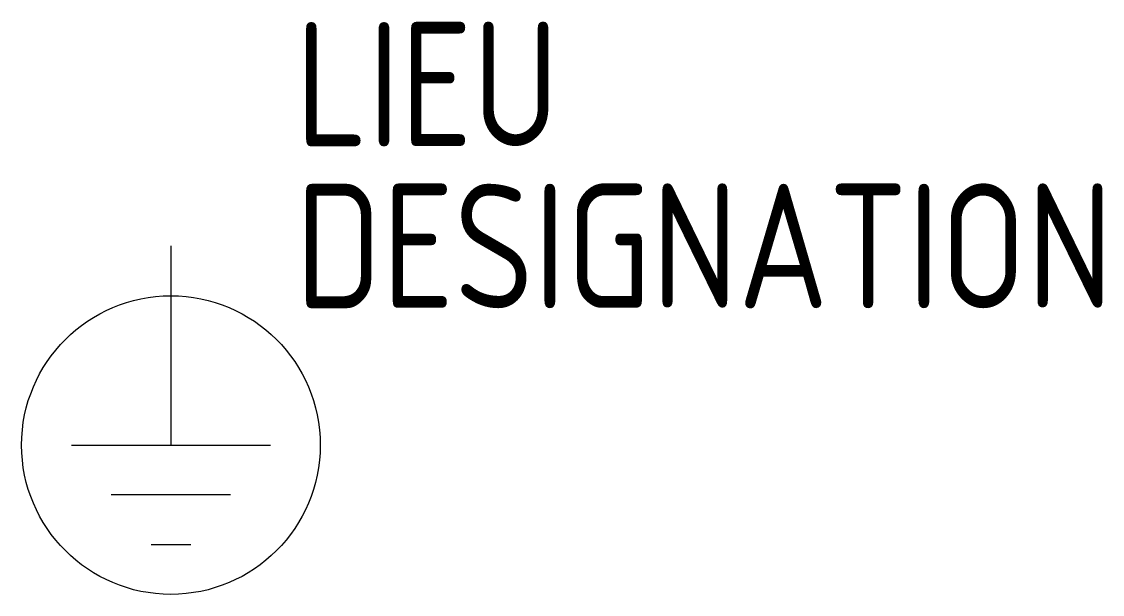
# Model space of a CAD drawing. Extents: x -1587.6 to -1565.9, y -886.6 to -875.1.
import ezdxf

# ---------------------------------------------------------------- set-up
doc = ezdxf.new("R2010")
doc.units = 0
doc.layers.add('SYMB_FIL', color=3, linetype='CONTINUOUS')
doc.layers.add('SYMB_TXT_NOM', color=3, linetype='CONTINUOUS')
doc.styles.add('NET2_5', font='isocp.shx', dxfattribs={"width": 0.9, "height": 2.5})

msp = doc.modelspace()

# ---------------------------------------------------------------- linework, layer by layer
at = {"layer": 'SYMB_FIL'}
for p, q in [((-1584.634, -879.593), (-1584.634, -883.593)), ((-1586.634, -883.593), (-1582.634, -883.593)), ((-1583.434, -884.593), (-1585.834, -884.593)), ((-1585.034, -885.593), (-1584.234, -885.593))]:
    msp.add_line(p, q, dxfattribs=at)
msp.add_circle((-1584.634, -883.593), 3, dxfattribs=at)

# ---------------------------------------------------------------- texts
at = {"layer": 'SYMB_TXT_NOM', "style": 'NET2_5', "width": 0.9, "flags": 8}
for tag, p, s in [('LIEU', (-1582.134, -877.593), ''), ('DESIGNATION', (-1582.134, -880.843), 'PE')]:
    msp.add_attdef(tag, p, s, height=2.5, dxfattribs=at)

doc.saveas('drawing.dxf')
